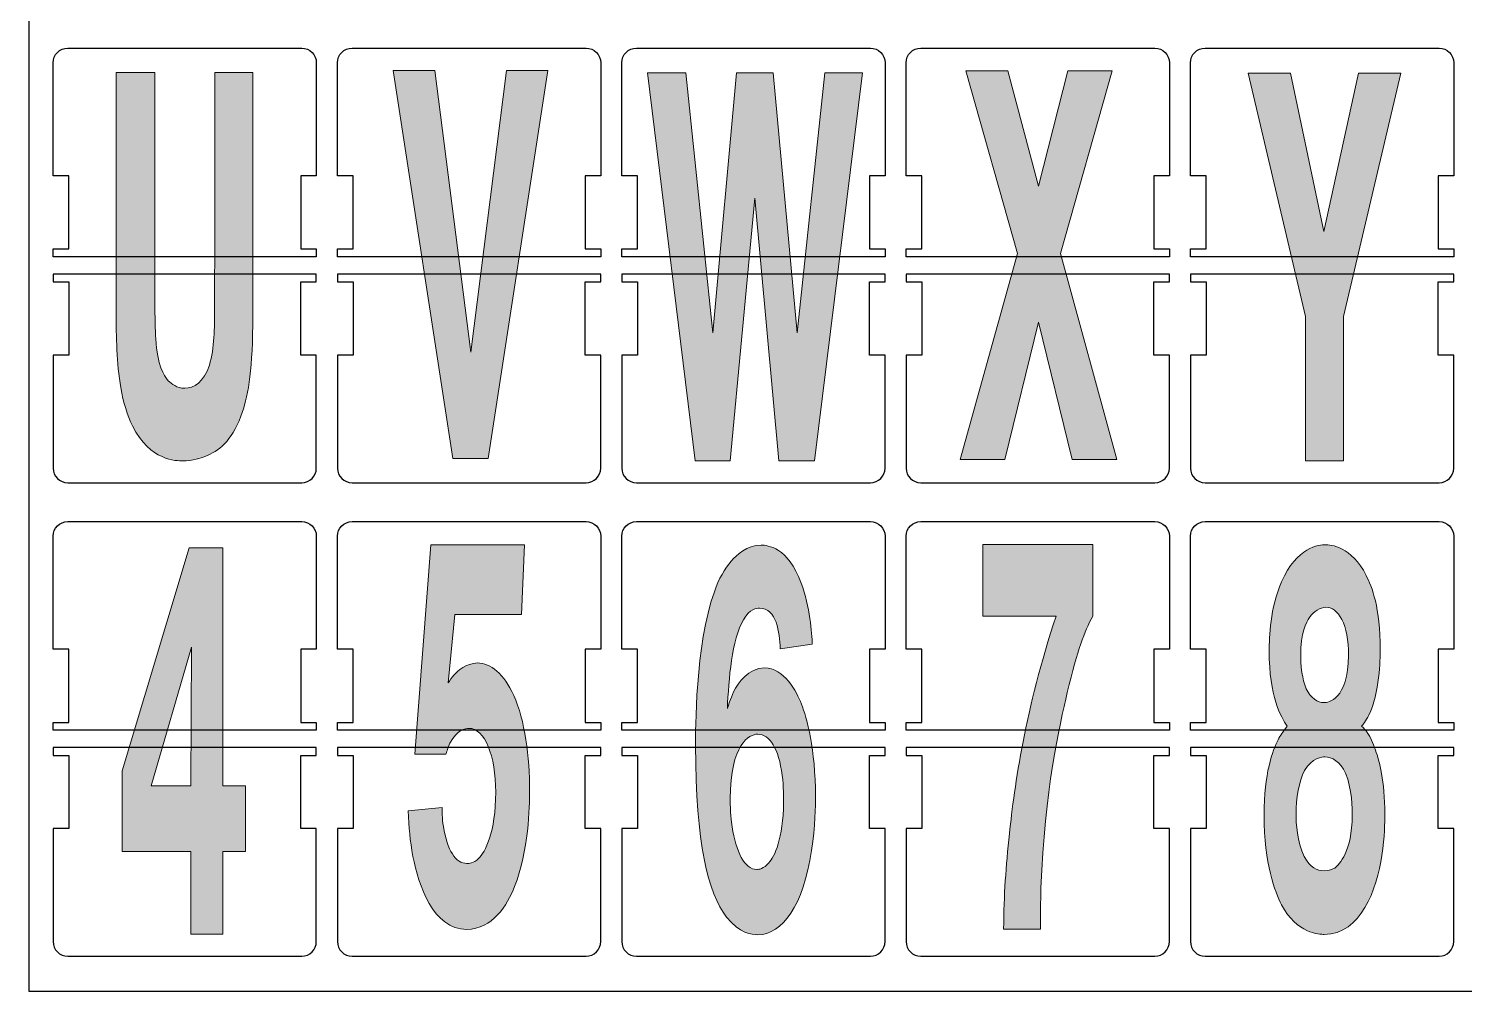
# Model space of a CAD drawing. Header units: millimetres. Extents: x 39 to 639, y -9 to 390.
# Drawn here: x 38.7 to 333.2, y -9.5 to 188 of the extents above; entities that cross this region are included whole.
import ezdxf

# ---------------------------------------------------------------- set-up
doc = ezdxf.new("R2010")
doc.units = ezdxf.units.MM
doc.header["$MEASUREMENT"] = 0
doc.layers.get('0').update_dxf_attribs({"lineweight": 0})

# ---------------------------------------------------------------- blocks, each defined once
blk = doc.blocks.new('Block_20')
at = {"true_color": 0xff0000, "transparency": 33554687}
h = blk.add_hatch(color=1, dxfattribs=at)
h.dxf.hatch_style = 2
edge = h.paths.add_edge_path()
edge.add_spline(control_points=[(84.67, 139.07), (84.67, 135.09), (84.67, 131.12), (84.62, 127.15), (84.52, 117), (83.63, 112.36), (82.2, 108.5), (80.22, 103.31), (77.7, 101.33), (74.79, 100.22), (74.1, 99.89), (72.27, 99.34), (70.2, 99.34), (69.11, 99.34), (63.53, 99.23), (59.97, 106.51), (58.89, 108.72), (58.1, 111.26), (57.55, 114.35), (56.67, 119.42), (56.62, 124.72), (56.62, 129.91), (56.62, 129.91), (56.62, 179.01), (56.62, 179.01), (56.62, 179.01), (64.57, 179.01), (64.57, 179.01), (64.57, 179.01), (64.57, 139.18), (64.57, 139.18), (64.52, 135.76), (64.52, 127.81), (64.72, 124.39), (65.11, 118.87), (66.35, 116.89), (67.28, 115.78), (67.93, 115.12), (69.06, 114.24), (70.69, 114.24), (72.52, 114.24), (74.59, 115.45), (75.73, 118.98), (76.82, 122.51), (76.77, 126.6), (76.77, 130.57), (76.77, 133.44), (76.77, 136.42), (76.82, 139.29), (76.82, 139.29), (76.82, 179.01), (76.82, 179.01), (76.82, 179.01), (84.67, 179.01), (84.67, 179.01), (84.67, 179.01), (84.67, 139.07), (84.67, 139.07)], knot_values=[0, 0, 0, 0, 1, 1, 1, 2, 2, 2, 3, 3, 3, 4, 4, 4, 5, 5, 5, 6, 6, 6, 7, 7, 7, 8, 8, 8, 9, 9, 9, 10, 10, 10, 11, 11, 11, 12, 12, 12, 13, 13, 13, 14, 14, 14, 15, 15, 15, 16, 16, 16, 17, 17, 17, 18, 18, 18, 19, 19, 19, 19], degree=3, periodic=0)
blk.add_open_spline([(84.67, 139.07), (84.67, 135.09), (84.67, 131.12), (84.62, 127.15), (84.52, 117), (83.63, 112.36), (82.2, 108.5), (80.22, 103.31), (77.7, 101.33), (74.79, 100.22), (74.1, 99.89), (72.27, 99.34), (70.2, 99.34), (69.11, 99.34), (63.53, 99.23), (59.97, 106.51), (58.89, 108.72), (58.1, 111.26), (57.55, 114.35), (56.67, 119.42), (56.62, 124.72), (56.62, 129.91), (56.62, 129.91), (56.62, 179.01), (56.62, 179.01), (56.62, 179.01), (64.57, 179.01), (64.57, 179.01), (64.57, 179.01), (64.57, 139.18), (64.57, 139.18), (64.52, 135.76), (64.52, 127.81), (64.72, 124.39), (65.11, 118.87), (66.35, 116.89), (67.28, 115.78), (67.93, 115.12), (69.06, 114.24), (70.69, 114.24), (72.52, 114.24), (74.59, 115.45), (75.73, 118.98), (76.82, 122.51), (76.77, 126.6), (76.77, 130.57), (76.77, 133.44), (76.77, 136.42), (76.82, 139.29), (76.82, 139.29), (76.82, 179.01), (76.82, 179.01), (76.82, 179.01), (84.67, 179.01), (84.67, 179.01), (84.67, 179.01), (84.67, 139.07), (84.67, 139.07)], degree=3, knots=[0, 0, 0, 0, 1, 1, 1, 2, 2, 2, 3, 3, 3, 4, 4, 4, 5, 5, 5, 6, 6, 6, 7, 7, 7, 8, 8, 8, 9, 9, 9, 10, 10, 10, 11, 11, 11, 12, 12, 12, 13, 13, 13, 14, 14, 14, 15, 15, 15, 16, 16, 16, 17, 17, 17, 18, 18, 18, 19, 19, 19, 19])
blk = doc.blocks.new('Block_21')
at = {"true_color": 0xff0000, "transparency": 33554687}
h = blk.add_hatch(color=1, dxfattribs=at)
h.dxf.hatch_style = 2
edge = h.paths.add_edge_path()
edge.add_spline(control_points=[(145.14, 179.42), (145.14, 179.42), (132.94, 99.85), (132.94, 99.85), (132.94, 99.85), (125.68, 99.85), (125.68, 99.85), (125.68, 99.85), (113.43, 179.42), (113.43, 179.42), (113.43, 179.42), (121.98, 179.42), (121.98, 179.42), (121.98, 179.42), (129.38, 121.6), (129.38, 121.6), (129.38, 121.6), (136.69, 179.42), (136.69, 179.42), (136.69, 179.42), (145.14, 179.42), (145.14, 179.42)], knot_values=[0, 0, 0, 0, 1, 1, 1, 2, 2, 2, 3, 3, 3, 4, 4, 4, 5, 5, 5, 6, 6, 6, 7, 7, 7, 7], degree=3, periodic=0)
blk.add_open_spline([(145.14, 179.42), (145.14, 179.42), (132.94, 99.85), (132.94, 99.85), (132.94, 99.85), (125.68, 99.85), (125.68, 99.85), (125.68, 99.85), (113.43, 179.42), (113.43, 179.42), (113.43, 179.42), (121.98, 179.42), (121.98, 179.42), (121.98, 179.42), (129.38, 121.6), (129.38, 121.6), (129.38, 121.6), (136.69, 179.42), (136.69, 179.42), (136.69, 179.42), (145.14, 179.42), (145.14, 179.42)], degree=3, knots=[0, 0, 0, 0, 1, 1, 1, 2, 2, 2, 3, 3, 3, 4, 4, 4, 5, 5, 5, 6, 6, 6, 7, 7, 7, 7])
blk = doc.blocks.new('Block_22')
at = {"true_color": 0xff0000, "transparency": 33554687}
h = blk.add_hatch(color=1, dxfattribs=at)
h.dxf.hatch_style = 2
edge = h.paths.add_edge_path()
edge.add_spline(control_points=[(209.69, 178.94), (209.69, 178.94), (199.87, 99.34), (199.87, 99.34), (199.87, 99.34), (192.56, 99.34), (192.56, 99.34), (192.56, 99.34), (187.62, 153.23), (187.62, 153.23), (187.62, 153.23), (182.58, 99.34), (182.58, 99.34), (182.58, 99.34), (175.37, 99.34), (175.37, 99.34), (175.37, 99.34), (165.59, 178.94), (165.59, 178.94), (165.59, 178.94), (173.49, 178.94), (173.49, 178.94), (173.49, 178.94), (179.02, 125.61), (179.02, 125.61), (179.02, 125.61), (183.86, 178.94), (183.86, 178.94), (183.86, 178.94), (191.37, 178.94), (191.37, 178.94), (191.37, 178.94), (196.31, 125.61), (196.31, 125.61), (196.31, 125.61), (201.99, 178.94), (201.99, 178.94), (201.99, 178.94), (209.69, 178.94), (209.69, 178.94)], knot_values=[0, 0, 0, 0, 1, 1, 1, 2, 2, 2, 3, 3, 3, 4, 4, 4, 5, 5, 5, 6, 6, 6, 7, 7, 7, 8, 8, 8, 9, 9, 9, 10, 10, 10, 11, 11, 11, 12, 12, 12, 13, 13, 13, 13], degree=3, periodic=0)
blk.add_open_spline([(209.69, 178.94), (209.69, 178.94), (199.87, 99.34), (199.87, 99.34), (199.87, 99.34), (192.56, 99.34), (192.56, 99.34), (192.56, 99.34), (187.62, 153.23), (187.62, 153.23), (187.62, 153.23), (182.58, 99.34), (182.58, 99.34), (182.58, 99.34), (175.37, 99.34), (175.37, 99.34), (175.37, 99.34), (165.59, 178.94), (165.59, 178.94), (165.59, 178.94), (173.49, 178.94), (173.49, 178.94), (173.49, 178.94), (179.02, 125.61), (179.02, 125.61), (179.02, 125.61), (183.86, 178.94), (183.86, 178.94), (183.86, 178.94), (191.37, 178.94), (191.37, 178.94), (191.37, 178.94), (196.31, 125.61), (196.31, 125.61), (196.31, 125.61), (201.99, 178.94), (201.99, 178.94), (201.99, 178.94), (209.69, 178.94), (209.69, 178.94)], degree=3, knots=[0, 0, 0, 0, 1, 1, 1, 2, 2, 2, 3, 3, 3, 4, 4, 4, 5, 5, 5, 6, 6, 6, 7, 7, 7, 8, 8, 8, 9, 9, 9, 10, 10, 10, 11, 11, 11, 12, 12, 12, 13, 13, 13, 13])
blk = doc.blocks.new('Block_23')
at = {"true_color": 0xff0000, "transparency": 33554687}
h = blk.add_hatch(color=1, dxfattribs=at)
h.dxf.hatch_style = 2
edge = h.paths.add_edge_path()
edge.add_spline(control_points=[(260.95, 179.38), (260.95, 179.38), (250.33, 141.88), (250.33, 141.88), (250.33, 141.88), (261.88, 99.64), (261.88, 99.64), (261.88, 99.64), (252.7, 99.64), (252.7, 99.64), (252.7, 99.64), (245.83, 127.76), (245.83, 127.76), (245.83, 127.76), (238.92, 99.64), (238.92, 99.64), (238.92, 99.64), (229.78, 99.64), (229.78, 99.64), (229.78, 99.64), (241.54, 141.88), (241.54, 141.88), (241.54, 141.88), (230.92, 179.38), (230.92, 179.38), (230.92, 179.38), (239.56, 179.38), (239.56, 179.38), (239.56, 179.38), (245.83, 155.66), (245.83, 155.66), (245.83, 155.66), (251.81, 179.38), (251.81, 179.38), (251.81, 179.38), (260.95, 179.38), (260.95, 179.38)], knot_values=[0, 0, 0, 0, 1, 1, 1, 2, 2, 2, 3, 3, 3, 4, 4, 4, 5, 5, 5, 6, 6, 6, 7, 7, 7, 8, 8, 8, 9, 9, 9, 10, 10, 10, 11, 11, 11, 12, 12, 12, 12], degree=3, periodic=0)
blk.add_open_spline([(260.95, 179.38), (260.95, 179.38), (250.33, 141.88), (250.33, 141.88), (250.33, 141.88), (261.88, 99.64), (261.88, 99.64), (261.88, 99.64), (252.7, 99.64), (252.7, 99.64), (252.7, 99.64), (245.83, 127.76), (245.83, 127.76), (245.83, 127.76), (238.92, 99.64), (238.92, 99.64), (238.92, 99.64), (229.78, 99.64), (229.78, 99.64), (229.78, 99.64), (241.54, 141.88), (241.54, 141.88), (241.54, 141.88), (230.92, 179.38), (230.92, 179.38), (230.92, 179.38), (239.56, 179.38), (239.56, 179.38), (239.56, 179.38), (245.83, 155.66), (245.83, 155.66), (245.83, 155.66), (251.81, 179.38), (251.81, 179.38), (251.81, 179.38), (260.95, 179.38), (260.95, 179.38)], degree=3, knots=[0, 0, 0, 0, 1, 1, 1, 2, 2, 2, 3, 3, 3, 4, 4, 4, 5, 5, 5, 6, 6, 6, 7, 7, 7, 8, 8, 8, 9, 9, 9, 10, 10, 10, 11, 11, 11, 12, 12, 12, 12])
blk = doc.blocks.new('Block_24')
at = {"true_color": 0xff0000, "transparency": 33554687}
h = blk.add_hatch(color=1, dxfattribs=at)
h.dxf.hatch_style = 2
edge = h.paths.add_edge_path()
edge.add_spline(control_points=[(320.13, 178.87), (320.13, 178.87), (308.38, 128.96), (308.38, 128.96), (308.38, 128.96), (308.38, 99.33), (308.38, 99.33), (308.38, 99.33), (300.57, 99.33), (300.57, 99.33), (300.57, 99.33), (300.57, 128.96), (300.57, 128.96), (300.57, 128.96), (288.82, 178.87), (288.82, 178.87), (288.82, 178.87), (297.51, 178.87), (297.51, 178.87), (297.51, 178.87), (304.38, 146.42), (304.38, 146.42), (304.38, 146.42), (311.49, 178.87), (311.49, 178.87), (311.49, 178.87), (320.13, 178.87), (320.13, 178.87)], knot_values=[0, 0, 0, 0, 1, 1, 1, 2, 2, 2, 3, 3, 3, 4, 4, 4, 5, 5, 5, 6, 6, 6, 7, 7, 7, 8, 8, 8, 9, 9, 9, 9], degree=3, periodic=0)
blk.add_open_spline([(320.13, 178.87), (320.13, 178.87), (308.38, 128.96), (308.38, 128.96), (308.38, 128.96), (308.38, 99.33), (308.38, 99.33), (308.38, 99.33), (300.57, 99.33), (300.57, 99.33), (300.57, 99.33), (300.57, 128.96), (300.57, 128.96), (300.57, 128.96), (288.82, 178.87), (288.82, 178.87), (288.82, 178.87), (297.51, 178.87), (297.51, 178.87), (297.51, 178.87), (304.38, 146.42), (304.38, 146.42), (304.38, 146.42), (311.49, 178.87), (311.49, 178.87), (311.49, 178.87), (320.13, 178.87), (320.13, 178.87)], degree=3, knots=[0, 0, 0, 0, 1, 1, 1, 2, 2, 2, 3, 3, 3, 4, 4, 4, 5, 5, 5, 6, 6, 6, 7, 7, 7, 8, 8, 8, 9, 9, 9, 9])
blk = doc.blocks.new('Block_30')
at = {"true_color": 0xff0000, "transparency": 33554687}
h = blk.add_hatch(color=1, dxfattribs=at)
h.dxf.hatch_style = 2
edge = h.paths.add_edge_path()
edge.add_spline(control_points=[(72.05, 61.09), (72.05, 61.09), (63.8, 32.63), (63.8, 32.63), (63.8, 32.63), (71.9, 32.63), (71.9, 32.63), (71.9, 32.63), (72.05, 61.09), (72.05, 61.09)], knot_values=[0, 0, 0, 0, 1, 1, 1, 2, 2, 2, 3, 3, 3, 3], degree=3, periodic=0)
edge = h.paths.add_edge_path()
edge.add_spline(control_points=[(78.52, 19.15), (78.52, 19.15), (78.52, 2.21), (78.52, 2.21), (78.52, 2.21), (71.9, 2.21), (71.9, 2.21), (71.9, 2.21), (71.9, 19.15), (71.9, 19.15), (71.9, 19.15), (57.83, 19.15), (57.83, 19.15), (57.83, 19.15), (57.83, 35.74), (57.83, 35.74), (57.83, 35.74), (71.61, 81.48), (71.61, 81.48), (71.61, 81.48), (78.52, 81.48), (78.52, 81.48), (78.52, 81.48), (78.52, 32.63), (78.52, 32.63), (78.52, 32.63), (83.16, 32.63), (83.16, 32.63), (83.16, 32.63), (83.16, 19.15), (83.16, 19.15), (83.16, 19.15), (78.52, 19.15), (78.52, 19.15)], knot_values=[0, 0, 0, 0, 1, 1, 1, 2, 2, 2, 3, 3, 3, 4, 4, 4, 5, 5, 5, 6, 6, 6, 7, 7, 7, 8, 8, 8, 9, 9, 9, 10, 10, 10, 11, 11, 11, 11], degree=3, periodic=0)
for points, knots in [([(78.52, 19.15), (78.52, 19.15), (78.52, 2.21), (78.52, 2.21), (78.52, 2.21), (71.9, 2.21), (71.9, 2.21), (71.9, 2.21), (71.9, 19.15), (71.9, 19.15), (71.9, 19.15), (57.83, 19.15), (57.83, 19.15), (57.83, 19.15), (57.83, 35.74), (57.83, 35.74), (57.83, 35.74), (71.61, 81.48), (71.61, 81.48), (71.61, 81.48), (78.52, 81.48), (78.52, 81.48), (78.52, 81.48), (78.52, 32.63), (78.52, 32.63), (78.52, 32.63), (83.16, 32.63), (83.16, 32.63), (83.16, 32.63), (83.16, 19.15), (83.16, 19.15), (83.16, 19.15), (78.52, 19.15), (78.52, 19.15)], [0, 0, 0, 0, 1, 1, 1, 2, 2, 2, 3, 3, 3, 4, 4, 4, 5, 5, 5, 6, 6, 6, 7, 7, 7, 8, 8, 8, 9, 9, 9, 10, 10, 10, 11, 11, 11, 11]), ([(72.05, 61.09), (72.05, 61.09), (63.8, 32.63), (63.8, 32.63), (63.8, 32.63), (71.9, 32.63), (71.9, 32.63), (71.9, 32.63), (72.05, 61.09), (72.05, 61.09)], [0, 0, 0, 0, 1, 1, 1, 2, 2, 2, 3, 3, 3, 3])]:
    blk.add_open_spline(points, degree=3, knots=knots)
blk = doc.blocks.new('Block_31')
at = {"true_color": 0xff0000, "transparency": 33554687}
h = blk.add_hatch(color=1, dxfattribs=at)
h.dxf.hatch_style = 2
edge = h.paths.add_edge_path()
edge.add_spline(control_points=[(139.76, 67.78), (139.76, 67.78), (126.07, 67.78), (126.07, 67.78), (126.07, 67.78), (124.74, 53.81), (124.74, 53.81), (124.99, 54.15), (125.58, 55.05), (125.88, 55.38), (126.57, 56.17), (128.45, 57.86), (130.72, 57.86), (133.43, 57.86), (136.2, 55.61), (138.17, 51.22), (140.45, 46.14), (141.43, 38.59), (141.43, 31.61), (141.43, 28.45), (141.24, 19.21), (138.32, 12), (136.84, 8.16), (133.83, 3.21), (128.54, 3.21), (121.58, 3.21), (118.62, 12.33), (117.48, 18.19), (116.89, 21.46), (116.64, 24.06), (116.49, 27.55), (116.49, 27.55), (123.46, 28.22), (123.46, 28.22), (123.46, 27.55), (123.46, 26.08), (123.75, 24.28), (124.49, 19.43), (126.32, 16.73), (128.54, 16.73), (128.94, 16.73), (129.93, 16.73), (130.96, 17.74), (132.3, 19.1), (134.47, 23.04), (134.47, 31.38), (134.47, 38.82), (132.25, 44.45), (128.94, 44.45), (128.3, 44.45), (126.52, 44.23), (125.09, 41.41), (124.64, 40.51), (124.4, 39.49), (124.25, 39.16), (124.25, 39.16), (117.88, 39.16), (117.88, 39.16), (117.88, 39.16), (121.14, 82.09), (121.14, 82.09), (121.14, 82.09), (140.35, 82.09), (140.35, 82.09), (140.35, 82.09), (139.76, 67.78), (139.76, 67.78)], knot_values=[0, 0, 0, 0, 1, 1, 1, 2, 2, 2, 3, 3, 3, 4, 4, 4, 5, 5, 5, 6, 6, 6, 7, 7, 7, 8, 8, 8, 9, 9, 9, 10, 10, 10, 11, 11, 11, 12, 12, 12, 13, 13, 13, 14, 14, 14, 15, 15, 15, 16, 16, 16, 17, 17, 17, 18, 18, 18, 19, 19, 19, 20, 20, 20, 21, 21, 21, 22, 22, 22, 22], degree=3, periodic=0)
blk.add_open_spline([(139.76, 67.78), (139.76, 67.78), (126.07, 67.78), (126.07, 67.78), (126.07, 67.78), (124.74, 53.81), (124.74, 53.81), (124.99, 54.15), (125.58, 55.05), (125.88, 55.38), (126.57, 56.17), (128.45, 57.86), (130.72, 57.86), (133.43, 57.86), (136.2, 55.61), (138.17, 51.22), (140.45, 46.14), (141.43, 38.59), (141.43, 31.61), (141.43, 28.45), (141.24, 19.21), (138.32, 12), (136.84, 8.16), (133.83, 3.21), (128.54, 3.21), (121.58, 3.21), (118.62, 12.33), (117.48, 18.19), (116.89, 21.46), (116.64, 24.06), (116.49, 27.55), (116.49, 27.55), (123.46, 28.22), (123.46, 28.22), (123.46, 27.55), (123.46, 26.08), (123.75, 24.28), (124.49, 19.43), (126.32, 16.73), (128.54, 16.73), (128.94, 16.73), (129.93, 16.73), (130.96, 17.74), (132.3, 19.1), (134.47, 23.04), (134.47, 31.38), (134.47, 38.82), (132.25, 44.45), (128.94, 44.45), (128.3, 44.45), (126.52, 44.23), (125.09, 41.41), (124.64, 40.51), (124.4, 39.49), (124.25, 39.16), (124.25, 39.16), (117.88, 39.16), (117.88, 39.16), (117.88, 39.16), (121.14, 82.09), (121.14, 82.09), (121.14, 82.09), (140.35, 82.09), (140.35, 82.09), (140.35, 82.09), (139.76, 67.78), (139.76, 67.78)], degree=3, knots=[0, 0, 0, 0, 1, 1, 1, 2, 2, 2, 3, 3, 3, 4, 4, 4, 5, 5, 5, 6, 6, 6, 7, 7, 7, 8, 8, 8, 9, 9, 9, 10, 10, 10, 11, 11, 11, 12, 12, 12, 13, 13, 13, 14, 14, 14, 15, 15, 15, 16, 16, 16, 17, 17, 17, 18, 18, 18, 19, 19, 19, 20, 20, 20, 21, 21, 21, 22, 22, 22, 22])
blk = doc.blocks.new('Block_32')
at = {"true_color": 0xff0000, "transparency": 33554687}
h = blk.add_hatch(color=1, dxfattribs=at)
h.dxf.hatch_style = 2
edge = h.paths.add_edge_path()
edge.add_spline(control_points=[(193.25, 34.82), (192.51, 40.33), (190.68, 43.25), (188.21, 43.25), (186.48, 43.25), (182.58, 41.23), (182.58, 29.99), (182.58, 27.18), (182.78, 25.38), (182.98, 24.25), (183.72, 19.2), (185.54, 15.49), (188.01, 15.49), (188.46, 15.49), (189.45, 15.6), (190.48, 16.83), (191.67, 18.18), (193.45, 21.78), (193.54, 29.31), (193.54, 30.32), (193.54, 32.35), (193.25, 34.82)], knot_values=[0, 0, 0, 0, 1, 1, 1, 2, 2, 2, 3, 3, 3, 4, 4, 4, 5, 5, 5, 6, 6, 6, 7, 7, 7, 7], degree=3, periodic=0)
edge = h.paths.add_edge_path()
edge.add_spline(control_points=[(192.85, 60.79), (192.7, 64.16), (192.11, 69.1), (188.56, 69.1), (187.96, 69.1), (186.58, 68.99), (185.3, 66.74), (182.88, 62.7), (182.28, 54.49), (181.99, 48.53), (182.23, 49.21), (182.58, 50.44), (183.27, 51.91), (184.26, 53.82), (186.33, 56.85), (189.59, 56.85), (193.69, 56.85), (196.16, 52.02), (197.2, 49.43), (198.29, 46.62), (200.06, 40.22), (200.06, 30.44), (200.06, 28.64), (200.01, 24.37), (199.27, 19.42), (197.55, 8.07), (193.35, 2.11), (188.16, 2.11), (187.07, 2.11), (184.46, 2.33), (181.84, 5.71), (178.04, 10.76), (175.47, 20.77), (175.47, 40.89), (175.47, 43.59), (175.37, 61.57), (179.32, 72.48), (180.26, 75.17), (181.44, 77.2), (182.78, 78.77), (183.86, 80.01), (185.94, 82.03), (188.95, 82.03), (190.24, 82.03), (194.38, 81.69), (197.15, 74.27), (198.98, 69.33), (199.27, 64.05), (199.42, 61.69), (199.42, 61.69), (192.85, 60.79), (192.85, 60.79)], knot_values=[0, 0, 0, 0, 1, 1, 1, 2, 2, 2, 3, 3, 3, 4, 4, 4, 5, 5, 5, 6, 6, 6, 7, 7, 7, 8, 8, 8, 9, 9, 9, 10, 10, 10, 11, 11, 11, 12, 12, 12, 13, 13, 13, 14, 14, 14, 15, 15, 15, 16, 16, 16, 17, 17, 17, 17], degree=3, periodic=0)
for points, knots in [([(192.85, 60.79), (192.7, 64.16), (192.11, 69.1), (188.56, 69.1), (187.96, 69.1), (186.58, 68.99), (185.3, 66.74), (182.88, 62.7), (182.28, 54.49), (181.99, 48.53), (182.23, 49.21), (182.58, 50.44), (183.27, 51.91), (184.26, 53.82), (186.33, 56.85), (189.59, 56.85), (193.69, 56.85), (196.16, 52.02), (197.2, 49.43), (198.29, 46.62), (200.06, 40.22), (200.06, 30.44), (200.06, 28.64), (200.01, 24.37), (199.27, 19.42), (197.55, 8.07), (193.35, 2.11), (188.16, 2.11), (187.07, 2.11), (184.46, 2.33), (181.84, 5.71), (178.04, 10.76), (175.47, 20.77), (175.47, 40.89), (175.47, 43.59), (175.37, 61.57), (179.32, 72.48), (180.26, 75.17), (181.44, 77.2), (182.78, 78.77), (183.86, 80.01), (185.94, 82.03), (188.95, 82.03), (190.24, 82.03), (194.38, 81.69), (197.15, 74.27), (198.98, 69.33), (199.27, 64.05), (199.42, 61.69), (199.42, 61.69), (192.85, 60.79), (192.85, 60.79)], [0, 0, 0, 0, 1, 1, 1, 2, 2, 2, 3, 3, 3, 4, 4, 4, 5, 5, 5, 6, 6, 6, 7, 7, 7, 8, 8, 8, 9, 9, 9, 10, 10, 10, 11, 11, 11, 12, 12, 12, 13, 13, 13, 14, 14, 14, 15, 15, 15, 16, 16, 16, 17, 17, 17, 17]), ([(193.25, 34.82), (192.51, 40.33), (190.68, 43.25), (188.21, 43.25), (186.48, 43.25), (182.58, 41.23), (182.58, 29.99), (182.58, 27.18), (182.78, 25.38), (182.98, 24.25), (183.72, 19.2), (185.54, 15.49), (188.01, 15.49), (188.46, 15.49), (189.45, 15.6), (190.48, 16.83), (191.67, 18.18), (193.45, 21.78), (193.54, 29.31), (193.54, 30.32), (193.54, 32.35), (193.25, 34.82)], [0, 0, 0, 0, 1, 1, 1, 2, 2, 2, 3, 3, 3, 4, 4, 4, 5, 5, 5, 6, 6, 6, 7, 7, 7, 7])]:
    blk.add_open_spline(points, degree=3, knots=knots)
blk = doc.blocks.new('Block_33')
at = {"true_color": 0xff0000, "transparency": 33554687}
h = blk.add_hatch(color=1, dxfattribs=at)
h.dxf.hatch_style = 2
edge = h.paths.add_edge_path()
edge.add_spline(control_points=[(238.67, 3.25), (238.72, 10.47), (239.12, 15.98), (239.86, 22.86), (240.89, 32.62), (243.07, 48.45), (249.44, 67.49), (249.44, 67.49), (234.38, 67.49), (234.38, 67.49), (234.38, 67.49), (234.38, 82.18), (234.38, 82.18), (234.38, 82.18), (256.95, 82.18), (256.95, 82.18), (256.95, 82.18), (256.95, 67.49), (256.95, 67.49), (255.17, 64.05), (253.93, 60.95), (251.71, 51.78), (250.13, 45.01), (247.02, 31.58), (246.33, 11.74), (246.23, 8.87), (246.23, 6.11), (246.23, 3.25), (246.23, 3.25), (238.67, 3.25), (238.67, 3.25)], knot_values=[0, 0, 0, 0, 1, 1, 1, 2, 2, 2, 3, 3, 3, 4, 4, 4, 5, 5, 5, 6, 6, 6, 7, 7, 7, 8, 8, 8, 9, 9, 9, 10, 10, 10, 10], degree=3, periodic=0)
blk.add_open_spline([(238.67, 3.25), (238.72, 10.47), (239.12, 15.98), (239.86, 22.86), (240.89, 32.62), (243.07, 48.45), (249.44, 67.49), (249.44, 67.49), (234.38, 67.49), (234.38, 67.49), (234.38, 67.49), (234.38, 82.18), (234.38, 82.18), (234.38, 82.18), (256.95, 82.18), (256.95, 82.18), (256.95, 82.18), (256.95, 67.49), (256.95, 67.49), (255.17, 64.05), (253.93, 60.95), (251.71, 51.78), (250.13, 45.01), (247.02, 31.58), (246.33, 11.74), (246.23, 8.87), (246.23, 6.11), (246.23, 3.25), (246.23, 3.25), (238.67, 3.25), (238.67, 3.25)], degree=3, knots=[0, 0, 0, 0, 1, 1, 1, 2, 2, 2, 3, 3, 3, 4, 4, 4, 5, 5, 5, 6, 6, 6, 7, 7, 7, 8, 8, 8, 9, 9, 9, 10, 10, 10, 10])
blk = doc.blocks.new('Block_34')
at = {"true_color": 0xff0000, "transparency": 33554687}
h = blk.add_hatch(color=1, dxfattribs=at)
h.dxf.hatch_style = 2
edge = h.paths.add_edge_path()
edge.add_spline(control_points=[(304.75, 69.31), (303.66, 69.2), (302.28, 68.52), (301.39, 67.17), (300.75, 66.27), (299.61, 63.91), (299.61, 59.41), (299.61, 55.82), (300.35, 53.57), (300.75, 52.56), (301.64, 50.64), (303.12, 49.74), (304.35, 49.74), (305.29, 49.74), (309.29, 50.31), (309.44, 59.41), (309.49, 65.82), (307.27, 69.31), (304.75, 69.31)], knot_values=[0, 0, 0, 0, 1, 1, 1, 2, 2, 2, 3, 3, 3, 4, 4, 4, 5, 5, 5, 6, 6, 6, 6], degree=3, periodic=0)
edge = h.paths.add_edge_path()
edge.add_spline(control_points=[(308.8, 35.24), (307.76, 37.6), (305.98, 38.61), (304.55, 38.61), (304.11, 38.61), (301.88, 38.39), (300.4, 35.8), (299.22, 33.55), (298.67, 30.18), (298.67, 26.81), (298.67, 25.01), (298.77, 21.19), (300.35, 18.15), (301.54, 15.9), (302.92, 15.23), (304.45, 15.23), (305.49, 15.23), (306.13, 15.56), (306.58, 15.79), (307.56, 16.58), (310.13, 19.16), (310.18, 26.58), (310.23, 27.71), (310.13, 32.2), (308.8, 35.24)], knot_values=[0, 0, 0, 0, 1, 1, 1, 2, 2, 2, 3, 3, 3, 4, 4, 4, 5, 5, 5, 6, 6, 6, 7, 7, 7, 8, 8, 8, 8], degree=3, periodic=0)
edge = h.paths.add_edge_path()
edge.add_spline(control_points=[(314.97, 39.96), (315.76, 37.71), (316.85, 33.78), (316.85, 26.81), (316.85, 25.23), (316.85, 22.2), (316.26, 18.38), (315.17, 11.4), (312.01, 2.18), (304.45, 2.18), (303.46, 2.18), (298.82, 2.3), (295.66, 8.26), (294.33, 10.84), (292.1, 16.58), (292.1, 26.7), (292.1, 35.13), (293.83, 39.96), (294.97, 42.1), (295.46, 43.11), (295.81, 43.56), (296.85, 44.91), (295.51, 46.82), (293.14, 50.98), (293.14, 60.31), (293.14, 63.24), (293.34, 69.08), (295.66, 74.48), (298.77, 81.68), (303.46, 82.13), (304.65, 82.13), (305.74, 82.13), (310.03, 81.79), (313.05, 75.83), (314.23, 73.47), (315.91, 69.31), (315.91, 60.54), (315.91, 58.63), (315.81, 51.66), (313.59, 47.16), (313, 45.92), (312.26, 45.13), (312.11, 44.91), (312.85, 44.24), (313.84, 43.22), (314.97, 39.96)], knot_values=[0, 0, 0, 0, 1, 1, 1, 2, 2, 2, 3, 3, 3, 4, 4, 4, 5, 5, 5, 6, 6, 6, 7, 7, 7, 8, 8, 8, 9, 9, 9, 10, 10, 10, 11, 11, 11, 12, 12, 12, 13, 13, 13, 14, 14, 14, 15, 15, 15, 15], degree=3, periodic=0)
for points, knots in [([(314.97, 39.96), (315.76, 37.71), (316.85, 33.78), (316.85, 26.81), (316.85, 25.23), (316.85, 22.2), (316.26, 18.38), (315.17, 11.4), (312.01, 2.18), (304.45, 2.18), (303.46, 2.18), (298.82, 2.3), (295.66, 8.26), (294.33, 10.84), (292.1, 16.58), (292.1, 26.7), (292.1, 35.13), (293.83, 39.96), (294.97, 42.1), (295.46, 43.11), (295.81, 43.56), (296.85, 44.91), (295.51, 46.82), (293.14, 50.98), (293.14, 60.31), (293.14, 63.24), (293.34, 69.08), (295.66, 74.48), (298.77, 81.68), (303.46, 82.13), (304.65, 82.13), (305.74, 82.13), (310.03, 81.79), (313.05, 75.83), (314.23, 73.47), (315.91, 69.31), (315.91, 60.54), (315.91, 58.63), (315.81, 51.66), (313.59, 47.16), (313, 45.92), (312.26, 45.13), (312.11, 44.91), (312.85, 44.24), (313.84, 43.22), (314.97, 39.96)], [0, 0, 0, 0, 1, 1, 1, 2, 2, 2, 3, 3, 3, 4, 4, 4, 5, 5, 5, 6, 6, 6, 7, 7, 7, 8, 8, 8, 9, 9, 9, 10, 10, 10, 11, 11, 11, 12, 12, 12, 13, 13, 13, 14, 14, 14, 15, 15, 15, 15]), ([(304.75, 69.31), (303.66, 69.2), (302.28, 68.52), (301.39, 67.17), (300.75, 66.27), (299.61, 63.91), (299.61, 59.41), (299.61, 55.82), (300.35, 53.57), (300.75, 52.56), (301.64, 50.64), (303.12, 49.74), (304.35, 49.74), (305.29, 49.74), (309.29, 50.31), (309.44, 59.41), (309.49, 65.82), (307.27, 69.31), (304.75, 69.31)], [0, 0, 0, 0, 1, 1, 1, 2, 2, 2, 3, 3, 3, 4, 4, 4, 5, 5, 5, 6, 6, 6, 6]), ([(308.8, 35.24), (307.76, 37.6), (305.98, 38.61), (304.55, 38.61), (304.11, 38.61), (301.88, 38.39), (300.4, 35.8), (299.22, 33.55), (298.67, 30.18), (298.67, 26.81), (298.67, 25.01), (298.77, 21.19), (300.35, 18.15), (301.54, 15.9), (302.92, 15.23), (304.45, 15.23), (305.49, 15.23), (306.13, 15.56), (306.58, 15.79), (307.56, 16.58), (310.13, 19.16), (310.18, 26.58), (310.23, 27.71), (310.13, 32.2), (308.8, 35.24)], [0, 0, 0, 0, 1, 1, 1, 2, 2, 2, 3, 3, 3, 4, 4, 4, 5, 5, 5, 6, 6, 6, 7, 7, 7, 8, 8, 8, 8])]:
    blk.add_open_spline(points, degree=3, knots=knots)

msp = doc.modelspace()

# ---------------------------------------------------------------- linework, layer by layer
at = {"color": 18, "lineweight": 25, "true_color": 0x000000}
for p, q in [((38.67, 390.5), (38.67, -9.5)), ((38.67, -9.5), (638.67, -9.5))]:
    msp.add_line(p, q, dxfattribs=at)
for points in [[(43.67, 142.81), (43.67, 142.81), (43.67, 141.21), (43.67, 141.21), (43.67, 141.21), (97.67, 141.21), (97.67, 141.21), (97.67, 141.21), (97.67, 142.81), (97.67, 142.81), (97.67, 142.81), (94.47, 142.81), (94.47, 142.81), (94.47, 142.81), (94.47, 157.81), (94.47, 157.81), (94.47, 157.81), (97.67, 157.81), (97.67, 157.81), (97.67, 157.81), (97.67, 181.01), (97.67, 181.01), (97.67, 182.67), (96.32, 184.01), (94.67, 184.01), (94.67, 184.01), (46.67, 184.01), (46.67, 184.01), (45.01, 184.01), (43.67, 182.67), (43.67, 181.01), (43.67, 181.01), (43.67, 157.81), (43.67, 157.81), (43.67, 157.81), (46.87, 157.81), (46.87, 157.81), (46.87, 157.81), (46.87, 142.81), (46.87, 142.81), (46.87, 142.81), (43.67, 142.81), (43.67, 142.81)], [(102, 142.81), (102, 142.81), (102, 141.21), (102, 141.21), (102, 141.21), (156, 141.21), (156, 141.21), (156, 141.21), (156, 142.81), (156, 142.81), (156, 142.81), (152.8, 142.81), (152.8, 142.81), (152.8, 142.81), (152.8, 157.81), (152.8, 157.81), (152.8, 157.81), (156, 157.81), (156, 157.81), (156, 157.81), (156, 181.01), (156, 181.01), (156, 182.67), (154.66, 184.01), (153, 184.01), (153, 184.01), (105, 184.01), (105, 184.01), (103.34, 184.01), (102, 182.67), (102, 181.01), (102, 181.01), (102, 157.81), (102, 157.81), (102, 157.81), (105.2, 157.81), (105.2, 157.81), (105.2, 157.81), (105.2, 142.81), (105.2, 142.81), (105.2, 142.81), (102, 142.81), (102, 142.81)], [(160.33, 142.81), (160.33, 142.81), (160.33, 141.21), (160.33, 141.21), (160.33, 141.21), (214.33, 141.21), (214.33, 141.21), (214.33, 141.21), (214.33, 142.81), (214.33, 142.81), (214.33, 142.81), (211.13, 142.81), (211.13, 142.81), (211.13, 142.81), (211.13, 157.81), (211.13, 157.81), (211.13, 157.81), (214.33, 157.81), (214.33, 157.81), (214.33, 157.81), (214.33, 181.01), (214.33, 181.01), (214.33, 182.67), (212.99, 184.01), (211.33, 184.01), (211.33, 184.01), (163.33, 184.01), (163.33, 184.01), (161.68, 184.01), (160.33, 182.67), (160.33, 181.01), (160.33, 181.01), (160.33, 157.81), (160.33, 157.81), (160.33, 157.81), (163.53, 157.81), (163.53, 157.81), (163.53, 157.81), (163.53, 142.81), (163.53, 142.81), (163.53, 142.81), (160.33, 142.81), (160.33, 142.81)], [(218.67, 142.81), (218.67, 142.81), (218.67, 141.21), (218.67, 141.21), (218.67, 141.21), (272.67, 141.21), (272.67, 141.21), (272.67, 141.21), (272.67, 142.81), (272.67, 142.81), (272.67, 142.81), (269.47, 142.81), (269.47, 142.81), (269.47, 142.81), (269.47, 157.81), (269.47, 157.81), (269.47, 157.81), (272.67, 157.81), (272.67, 157.81), (272.67, 157.81), (272.67, 181.01), (272.67, 181.01), (272.67, 182.67), (271.32, 184.01), (269.67, 184.01), (269.67, 184.01), (221.67, 184.01), (221.67, 184.01), (220.01, 184.01), (218.67, 182.67), (218.67, 181.01), (218.67, 181.01), (218.67, 157.81), (218.67, 157.81), (218.67, 157.81), (221.87, 157.81), (221.87, 157.81), (221.87, 157.81), (221.87, 142.81), (221.87, 142.81), (221.87, 142.81), (218.67, 142.81), (218.67, 142.81)], [(277, 142.81), (277, 142.81), (277, 141.21), (277, 141.21), (277, 141.21), (331, 141.21), (331, 141.21), (331, 141.21), (331, 142.81), (331, 142.81), (331, 142.81), (327.8, 142.81), (327.8, 142.81), (327.8, 142.81), (327.8, 157.81), (327.8, 157.81), (327.8, 157.81), (331, 157.81), (331, 157.81), (331, 157.81), (331, 181.01), (331, 181.01), (331, 182.67), (329.66, 184.01), (328, 184.01), (328, 184.01), (280, 184.01), (280, 184.01), (278.34, 184.01), (277, 182.67), (277, 181.01), (277, 181.01), (277, 157.81), (277, 157.81), (277, 157.81), (280.2, 157.81), (280.2, 157.81), (280.2, 157.81), (280.2, 142.81), (280.2, 142.81), (280.2, 142.81), (277, 142.81), (277, 142.81)], [(43.67, 136.04), (43.67, 136.04), (43.67, 137.64), (43.67, 137.64), (43.67, 137.64), (97.67, 137.64), (97.67, 137.64), (97.67, 137.64), (97.67, 136.04), (97.67, 136.04), (97.67, 136.04), (94.47, 136.04), (94.47, 136.04), (94.47, 136.04), (94.47, 121.04), (94.47, 121.04), (94.47, 121.04), (97.67, 121.04), (97.67, 121.04), (97.67, 121.04), (97.67, 97.84), (97.67, 97.84), (97.67, 96.19), (96.32, 94.84), (94.67, 94.84), (94.67, 94.84), (46.67, 94.84), (46.67, 94.84), (45.01, 94.84), (43.67, 96.19), (43.67, 97.84), (43.67, 97.84), (43.67, 121.04), (43.67, 121.04), (43.67, 121.04), (46.87, 121.04), (46.87, 121.04), (46.87, 121.04), (46.87, 136.04), (46.87, 136.04), (46.87, 136.04), (43.67, 136.04), (43.67, 136.04)], [(102, 136.04), (102, 136.04), (102, 137.64), (102, 137.64), (102, 137.64), (156, 137.64), (156, 137.64), (156, 137.64), (156, 136.04), (156, 136.04), (156, 136.04), (152.8, 136.04), (152.8, 136.04), (152.8, 136.04), (152.8, 121.04), (152.8, 121.04), (152.8, 121.04), (156, 121.04), (156, 121.04), (156, 121.04), (156, 97.84), (156, 97.84), (156, 96.19), (154.66, 94.84), (153, 94.84), (153, 94.84), (105, 94.84), (105, 94.84), (103.34, 94.84), (102, 96.19), (102, 97.84), (102, 97.84), (102, 121.04), (102, 121.04), (102, 121.04), (105.2, 121.04), (105.2, 121.04), (105.2, 121.04), (105.2, 136.04), (105.2, 136.04), (105.2, 136.04), (102, 136.04), (102, 136.04)], [(160.33, 136.04), (160.33, 136.04), (160.33, 137.64), (160.33, 137.64), (160.33, 137.64), (214.33, 137.64), (214.33, 137.64), (214.33, 137.64), (214.33, 136.04), (214.33, 136.04), (214.33, 136.04), (211.13, 136.04), (211.13, 136.04), (211.13, 136.04), (211.13, 121.04), (211.13, 121.04), (211.13, 121.04), (214.33, 121.04), (214.33, 121.04), (214.33, 121.04), (214.33, 97.84), (214.33, 97.84), (214.33, 96.19), (212.99, 94.84), (211.33, 94.84), (211.33, 94.84), (163.33, 94.84), (163.33, 94.84), (161.68, 94.84), (160.33, 96.19), (160.33, 97.84), (160.33, 97.84), (160.33, 121.04), (160.33, 121.04), (160.33, 121.04), (163.53, 121.04), (163.53, 121.04), (163.53, 121.04), (163.53, 136.04), (163.53, 136.04), (163.53, 136.04), (160.33, 136.04), (160.33, 136.04)], [(218.67, 136.04), (218.67, 136.04), (218.67, 137.64), (218.67, 137.64), (218.67, 137.64), (272.67, 137.64), (272.67, 137.64), (272.67, 137.64), (272.67, 136.04), (272.67, 136.04), (272.67, 136.04), (269.47, 136.04), (269.47, 136.04), (269.47, 136.04), (269.47, 121.04), (269.47, 121.04), (269.47, 121.04), (272.67, 121.04), (272.67, 121.04), (272.67, 121.04), (272.67, 97.84), (272.67, 97.84), (272.67, 96.19), (271.32, 94.84), (269.67, 94.84), (269.67, 94.84), (221.67, 94.84), (221.67, 94.84), (220.01, 94.84), (218.67, 96.19), (218.67, 97.84), (218.67, 97.84), (218.67, 121.04), (218.67, 121.04), (218.67, 121.04), (221.87, 121.04), (221.87, 121.04), (221.87, 121.04), (221.87, 136.04), (221.87, 136.04), (221.87, 136.04), (218.67, 136.04), (218.67, 136.04)], [(277, 136.04), (277, 136.04), (277, 137.64), (277, 137.64), (277, 137.64), (331, 137.64), (331, 137.64), (331, 137.64), (331, 136.04), (331, 136.04), (331, 136.04), (327.8, 136.04), (327.8, 136.04), (327.8, 136.04), (327.8, 121.04), (327.8, 121.04), (327.8, 121.04), (331, 121.04), (331, 121.04), (331, 121.04), (331, 97.84), (331, 97.84), (331, 96.19), (329.66, 94.84), (328, 94.84), (328, 94.84), (280, 94.84), (280, 94.84), (278.34, 94.84), (277, 96.19), (277, 97.84), (277, 97.84), (277, 121.04), (277, 121.04), (277, 121.04), (280.2, 121.04), (280.2, 121.04), (280.2, 121.04), (280.2, 136.04), (280.2, 136.04), (280.2, 136.04), (277, 136.04), (277, 136.04)], [(43.67, 45.67), (43.67, 45.67), (43.67, 44.07), (43.67, 44.07), (43.67, 44.07), (97.67, 44.07), (97.67, 44.07), (97.67, 44.07), (97.67, 45.67), (97.67, 45.67), (97.67, 45.67), (94.47, 45.67), (94.47, 45.67), (94.47, 45.67), (94.47, 60.67), (94.47, 60.67), (94.47, 60.67), (97.67, 60.67), (97.67, 60.67), (97.67, 60.67), (97.67, 83.87), (97.67, 83.87), (97.67, 85.53), (96.32, 86.87), (94.67, 86.87), (94.67, 86.87), (46.67, 86.87), (46.67, 86.87), (45.01, 86.87), (43.67, 85.53), (43.67, 83.87), (43.67, 83.87), (43.67, 60.67), (43.67, 60.67), (43.67, 60.67), (46.87, 60.67), (46.87, 60.67), (46.87, 60.67), (46.87, 45.67), (46.87, 45.67), (46.87, 45.67), (43.67, 45.67), (43.67, 45.67)], [(102, 45.67), (102, 45.67), (102, 44.07), (102, 44.07), (102, 44.07), (156, 44.07), (156, 44.07), (156, 44.07), (156, 45.67), (156, 45.67), (156, 45.67), (152.8, 45.67), (152.8, 45.67), (152.8, 45.67), (152.8, 60.67), (152.8, 60.67), (152.8, 60.67), (156, 60.67), (156, 60.67), (156, 60.67), (156, 83.87), (156, 83.87), (156, 85.53), (154.66, 86.87), (153, 86.87), (153, 86.87), (105, 86.87), (105, 86.87), (103.34, 86.87), (102, 85.53), (102, 83.87), (102, 83.87), (102, 60.67), (102, 60.67), (102, 60.67), (105.2, 60.67), (105.2, 60.67), (105.2, 60.67), (105.2, 45.67), (105.2, 45.67), (105.2, 45.67), (102, 45.67), (102, 45.67)], [(160.33, 45.67), (160.33, 45.67), (160.33, 44.07), (160.33, 44.07), (160.33, 44.07), (214.33, 44.07), (214.33, 44.07), (214.33, 44.07), (214.33, 45.67), (214.33, 45.67), (214.33, 45.67), (211.13, 45.67), (211.13, 45.67), (211.13, 45.67), (211.13, 60.67), (211.13, 60.67), (211.13, 60.67), (214.33, 60.67), (214.33, 60.67), (214.33, 60.67), (214.33, 83.87), (214.33, 83.87), (214.33, 85.53), (212.99, 86.87), (211.33, 86.87), (211.33, 86.87), (163.33, 86.87), (163.33, 86.87), (161.68, 86.87), (160.33, 85.53), (160.33, 83.87), (160.33, 83.87), (160.33, 60.67), (160.33, 60.67), (160.33, 60.67), (163.53, 60.67), (163.53, 60.67), (163.53, 60.67), (163.53, 45.67), (163.53, 45.67), (163.53, 45.67), (160.33, 45.67), (160.33, 45.67)], [(218.67, 45.67), (218.67, 45.67), (218.67, 44.07), (218.67, 44.07), (218.67, 44.07), (272.67, 44.07), (272.67, 44.07), (272.67, 44.07), (272.67, 45.67), (272.67, 45.67), (272.67, 45.67), (269.47, 45.67), (269.47, 45.67), (269.47, 45.67), (269.47, 60.67), (269.47, 60.67), (269.47, 60.67), (272.67, 60.67), (272.67, 60.67), (272.67, 60.67), (272.67, 83.87), (272.67, 83.87), (272.67, 85.53), (271.32, 86.87), (269.67, 86.87), (269.67, 86.87), (221.67, 86.87), (221.67, 86.87), (220.01, 86.87), (218.67, 85.53), (218.67, 83.87), (218.67, 83.87), (218.67, 60.67), (218.67, 60.67), (218.67, 60.67), (221.87, 60.67), (221.87, 60.67), (221.87, 60.67), (221.87, 45.67), (221.87, 45.67), (221.87, 45.67), (218.67, 45.67), (218.67, 45.67)], [(277, 45.67), (277, 45.67), (277, 44.07), (277, 44.07), (277, 44.07), (331, 44.07), (331, 44.07), (331, 44.07), (331, 45.67), (331, 45.67), (331, 45.67), (327.8, 45.67), (327.8, 45.67), (327.8, 45.67), (327.8, 60.67), (327.8, 60.67), (327.8, 60.67), (331, 60.67), (331, 60.67), (331, 60.67), (331, 83.87), (331, 83.87), (331, 85.53), (329.66, 86.87), (328, 86.87), (328, 86.87), (280, 86.87), (280, 86.87), (278.34, 86.87), (277, 85.53), (277, 83.87), (277, 83.87), (277, 60.67), (277, 60.67), (277, 60.67), (280.2, 60.67), (280.2, 60.67), (280.2, 60.67), (280.2, 45.67), (280.2, 45.67), (280.2, 45.67), (277, 45.67), (277, 45.67)], [(43.67, 40.5), (43.67, 40.5), (97.67, 40.5), (97.67, 40.5), (97.67, 40.5), (97.67, 38.9), (97.67, 38.9), (97.67, 38.9), (94.47, 38.9), (94.47, 38.9), (94.47, 38.9), (94.47, 23.9), (94.47, 23.9), (94.47, 23.9), (97.67, 23.9), (97.67, 23.9), (97.67, 23.9), (97.67, 0.7), (97.67, 0.7), (97.67, -0.96), (96.32, -2.3), (94.67, -2.3), (94.67, -2.3), (46.67, -2.3), (46.67, -2.3), (45.01, -2.3), (43.67, -0.96), (43.67, 0.7), (43.67, 0.7), (43.67, 23.9), (43.67, 23.9), (43.67, 23.9), (46.87, 23.9), (46.87, 23.9), (46.87, 23.9), (46.87, 38.9), (46.87, 38.9), (46.87, 38.9), (43.67, 38.9), (43.67, 38.9), (43.67, 38.9), (43.67, 40.5), (43.67, 40.5)], [(102, 38.9), (102, 38.9), (102, 40.5), (102, 40.5), (102, 40.5), (156, 40.5), (156, 40.5), (156, 40.5), (156, 38.9), (156, 38.9), (156, 38.9), (152.8, 38.9), (152.8, 38.9), (152.8, 38.9), (152.8, 23.9), (152.8, 23.9), (152.8, 23.9), (156, 23.9), (156, 23.9), (156, 23.9), (156, 0.7), (156, 0.7), (156, -0.96), (154.66, -2.3), (153, -2.3), (153, -2.3), (105, -2.3), (105, -2.3), (103.34, -2.3), (102, -0.96), (102, 0.7), (102, 0.7), (102, 23.9), (102, 23.9), (102, 23.9), (105.2, 23.9), (105.2, 23.9), (105.2, 23.9), (105.2, 38.9), (105.2, 38.9), (105.2, 38.9), (102, 38.9), (102, 38.9)], [(160.33, 38.9), (160.33, 38.9), (160.33, 40.5), (160.33, 40.5), (160.33, 40.5), (214.33, 40.5), (214.33, 40.5), (214.33, 40.5), (214.33, 38.9), (214.33, 38.9), (214.33, 38.9), (211.13, 38.9), (211.13, 38.9), (211.13, 38.9), (211.13, 23.9), (211.13, 23.9), (211.13, 23.9), (214.33, 23.9), (214.33, 23.9), (214.33, 23.9), (214.33, 0.7), (214.33, 0.7), (214.33, -0.96), (212.99, -2.3), (211.33, -2.3), (211.33, -2.3), (163.33, -2.3), (163.33, -2.3), (161.68, -2.3), (160.33, -0.96), (160.33, 0.7), (160.33, 0.7), (160.33, 23.9), (160.33, 23.9), (160.33, 23.9), (163.53, 23.9), (163.53, 23.9), (163.53, 23.9), (163.53, 38.9), (163.53, 38.9), (163.53, 38.9), (160.33, 38.9), (160.33, 38.9)], [(218.67, 38.9), (218.67, 38.9), (218.67, 40.5), (218.67, 40.5), (218.67, 40.5), (272.67, 40.5), (272.67, 40.5), (272.67, 40.5), (272.67, 38.9), (272.67, 38.9), (272.67, 38.9), (269.47, 38.9), (269.47, 38.9), (269.47, 38.9), (269.47, 23.9), (269.47, 23.9), (269.47, 23.9), (272.67, 23.9), (272.67, 23.9), (272.67, 23.9), (272.67, 0.7), (272.67, 0.7), (272.67, -0.96), (271.32, -2.3), (269.67, -2.3), (269.67, -2.3), (221.67, -2.3), (221.67, -2.3), (220.01, -2.3), (218.67, -0.96), (218.67, 0.7), (218.67, 0.7), (218.67, 23.9), (218.67, 23.9), (218.67, 23.9), (221.87, 23.9), (221.87, 23.9), (221.87, 23.9), (221.87, 38.9), (221.87, 38.9), (221.87, 38.9), (218.67, 38.9), (218.67, 38.9)], [(277, 38.9), (277, 38.9), (277, 40.5), (277, 40.5), (277, 40.5), (331, 40.5), (331, 40.5), (331, 40.5), (331, 38.9), (331, 38.9), (331, 38.9), (327.8, 38.9), (327.8, 38.9), (327.8, 38.9), (327.8, 23.9), (327.8, 23.9), (327.8, 23.9), (331, 23.9), (331, 23.9), (331, 23.9), (331, 0.7), (331, 0.7), (331, -0.96), (329.66, -2.3), (328, -2.3), (328, -2.3), (280, -2.3), (280, -2.3), (278.34, -2.3), (277, -0.96), (277, 0.7), (277, 0.7), (277, 23.9), (277, 23.9), (277, 23.9), (280.2, 23.9), (280.2, 23.9), (280.2, 23.9), (280.2, 38.9), (280.2, 38.9), (280.2, 38.9), (277, 38.9), (277, 38.9)]]:
    msp.add_open_spline(points, degree=3, knots=[0, 0, 0, 0, 1, 1, 1, 2, 2, 2, 3, 3, 3, 4, 4, 4, 5, 5, 5, 6, 6, 6, 7, 7, 7, 8, 8, 8, 9, 9, 9, 10, 10, 10, 11, 11, 11, 12, 12, 12, 13, 13, 13, 14, 14, 14, 14], dxfattribs=at)

# ---------------------------------------------------------------- block references
for name in ['Block_20', 'Block_21', 'Block_22', 'Block_23', 'Block_24', 'Block_30', 'Block_31', 'Block_32', 'Block_33', 'Block_34']:
    msp.add_blockref(name, (0, 0))

doc.saveas('drawing.dxf')
